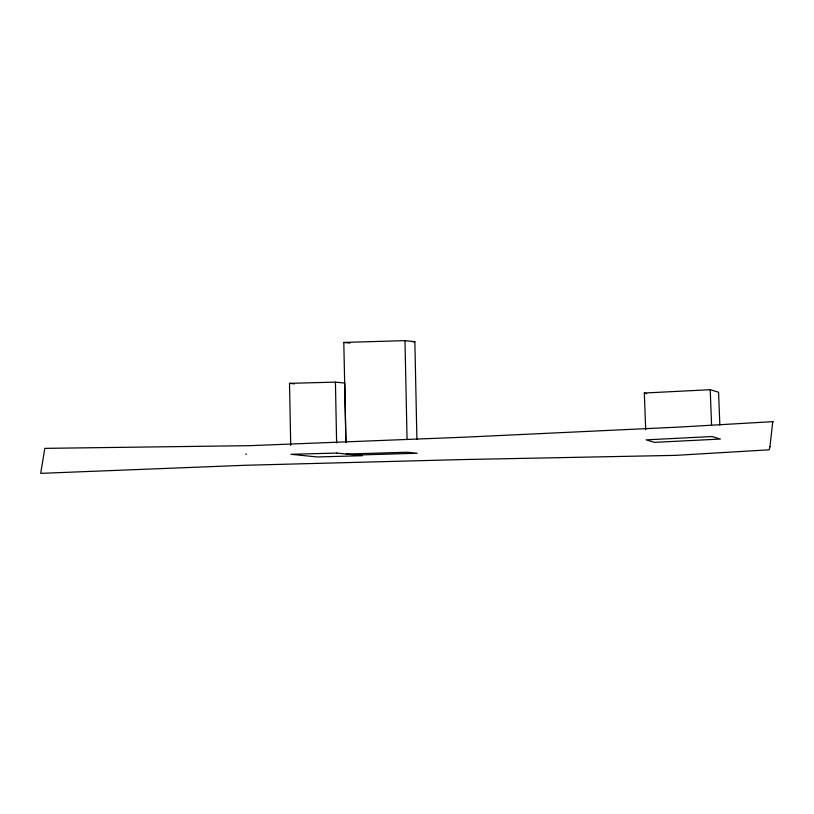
<?xml version="1.0" encoding="UTF-8"?>
<svg xmlns="http://www.w3.org/2000/svg" width="814" height="814" viewBox="0 0 814 814"><rect width="100%" height="100%" fill="white"/><g stroke="black" fill="none" stroke-linecap="round" stroke-linejoin="round"><path stroke-width="1.22" d="M645.716 429.731L644.301 393.02L710.215 389.703L718.579 392.216L719.851 425.132M290.72 445.421L289.509 383.343L335.429 382.122L344.76 383.089L345.93 442.633L343.803 342.44L404.985 340.639L414.855 341.666L416.9 439.306M412.352 341.738L414.855 341.666M346.154 454.039L407.326 452.228L417.195 453.256L356.013 455.057M245.696 454.161L246.54 454.161M289.509 383.343L294.495 383.852M343.803 342.44L349.969 343.081M644.301 393.02L646.692 393.742M710.215 389.703L711.578 425.142M404.985 340.639L407.061 439.55M335.429 382.122L336.62 442.928M769.973 446.733L769.169 449.816L675.559 455.362L460.51 459.615L245.462 465.272L40.7 473.361L44.831 448.361L249.583 445.665L464.631 437.179L679.68 427.055L773.3 421.621L772.7 422.13L769.973 446.733M712.016 436.538L646.102 439.855L654.476 442.368L720.39 439.051L712.016 436.538M336.813 453.062L290.893 454.293L317.053 456.949L362.403 455.718L336.813 453.062"/></g></svg>
